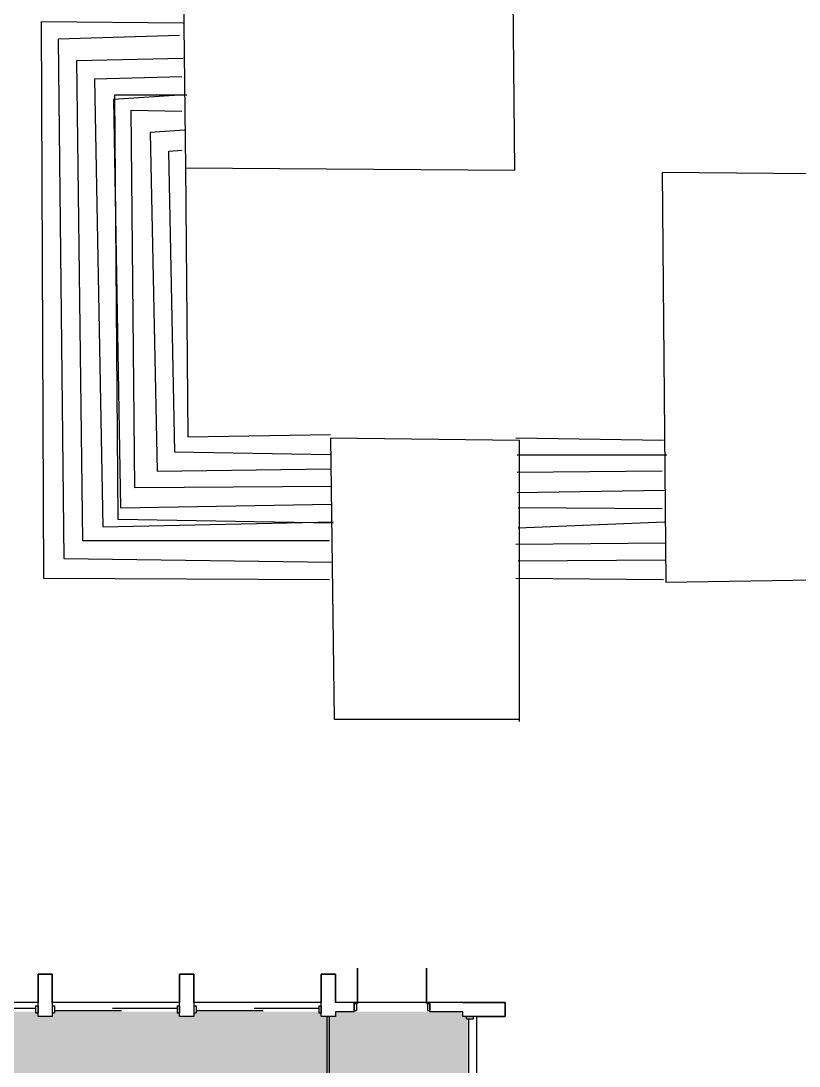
# Model space of a CAD drawing. Header units: inches. Extents: x -534 to 3268, y -1228 to 4808.
# Drawn here: x 819 to 1479, y 1872 to 2757 of the extents above; entities that cross this region are included whole.
import ezdxf

# ---------------------------------------------------------------- set-up
doc = ezdxf.new("R2010")
doc.units = ezdxf.units.IN
doc.header["$LTSCALE"] = 10
doc.header["$MEASUREMENT"] = 0
for name, color, linetype in [('A-DOOR', 2, 'CONTINUOUS'), ('A-FLOR', 3, 'CONTINUOUS'), ('A-FP', 16, 'CONTINUOUS'), ('A-GLAZ', 1, 'CONTINUOUS'), ('A-SITE', 3, 'CONTINUOUS'), ('A-WALL', 5, 'CONTINUOUS'), ('Rooms-Category-Color', 7, 'CONTINUOUS'), ('Rooms-College-Color', 7, 'CONTINUOUS'), ('Rooms-Department-Color', 7, 'CONTINUOUS'), ('Rooms-Division-Color', 7, 'CONTINUOUS')]:
    doc.layers.add(name, color=color, linetype=linetype)

# ---------------------------------------------------------------- blocks, each defined once
blk = doc.blocks.new('Buildings113')
at = {"layer": 'A-FP'}
blk.add_lwpolyline([(1206, 1806), (1206, 1914), (1230, 1914), (1230, 1926), (1086, 1926), (1086, 1950), (1074, 1950), (1074, 1926), (966, 1926), (966, 1950), (954, 1950), (954, 1926), (846, 1926), (846, 1950), (834, 1950), (834, 1926), (726, 1926)], dxfattribs=at)

msp = doc.modelspace()

# ---------------------------------------------------------------- hatches: boundary and pattern name
at = {"layer": 'Rooms-Category-Color', "true_color": 0x728ef3}
msp.add_hatch(color=171, dxfattribs=at).paths.add_polyline_path([(602, 1326), (606, 1326), (606, 1322), (714, 1322), (714, 1326), (726, 1326), (726, 1322), (834, 1322), (834, 1326), (846, 1326), (846, 1322), (1107, 1322), (1107, 1304), (1173, 1304), (1173, 1322), (1198, 1322), (1198, 1674), (1194, 1674), (1194, 1686), (1198, 1686), (1198, 1794), (1194, 1794), (1194, 1806), (1198, 1806), (1198, 1914), (1194, 1914), (1194, 1918), (1166, 1918), (1102, 1918), (1086, 1918), (1086, 1914), (1074, 1914), (1074, 1918), (966, 1918), (966, 1914), (954, 1914), (954, 1918), (846, 1918), (846, 1914), (834, 1914), (834, 1918), (726, 1918), (726, 1914), (714, 1914), (714, 1918), (606, 1918), (606, 1914), (606, 1844), (606, 1812), (606, 1794), (606, 1762), (606, 1698), (608, 1698), (608, 1674), (602, 1674), (602, 1326)])
at = {"layer": 'Rooms-College-Color', "true_color": 0xadadad}
msp.add_hatch(color=253, dxfattribs=at).paths.add_polyline_path([(602, 1326), (606, 1326), (606, 1322), (714, 1322), (714, 1326), (726, 1326), (726, 1322), (834, 1322), (834, 1326), (846, 1326), (846, 1322), (1107, 1322), (1107, 1304), (1173, 1304), (1173, 1322), (1198, 1322), (1198, 1674), (1194, 1674), (1194, 1686), (1198, 1686), (1198, 1794), (1194, 1794), (1194, 1806), (1198, 1806), (1198, 1914), (1194, 1914), (1194, 1918), (1166, 1918), (1102, 1918), (1086, 1918), (1086, 1914), (1074, 1914), (1074, 1918), (966, 1918), (966, 1914), (954, 1914), (954, 1918), (846, 1918), (846, 1914), (834, 1914), (834, 1918), (726, 1918), (726, 1914), (714, 1914), (714, 1918), (606, 1918), (606, 1914), (606, 1844), (606, 1812), (606, 1794), (606, 1762), (606, 1698), (608, 1698), (608, 1674), (602, 1674), (602, 1326)])
at = {"layer": 'Rooms-Department-Color', "true_color": 0x604aed}
msp.add_hatch(color=173, dxfattribs=at).paths.add_polyline_path([(602, 1326), (606, 1326), (606, 1322), (714, 1322), (714, 1326), (726, 1326), (726, 1322), (834, 1322), (834, 1326), (846, 1326), (846, 1322), (1107, 1322), (1107, 1304), (1173, 1304), (1173, 1322), (1198, 1322), (1198, 1674), (1194, 1674), (1194, 1686), (1198, 1686), (1198, 1794), (1194, 1794), (1194, 1806), (1198, 1806), (1198, 1914), (1194, 1914), (1194, 1918), (1166, 1918), (1102, 1918), (1086, 1918), (1086, 1914), (1074, 1914), (1074, 1918), (966, 1918), (966, 1914), (954, 1914), (954, 1918), (846, 1918), (846, 1914), (834, 1914), (834, 1918), (726, 1918), (726, 1914), (714, 1914), (714, 1918), (606, 1918), (606, 1914), (606, 1844), (606, 1812), (606, 1794), (606, 1762), (606, 1698), (608, 1698), (608, 1674), (602, 1674), (602, 1326)])
at = {"layer": 'Rooms-Division-Color', "true_color": 0x604aed}
msp.add_hatch(color=173, dxfattribs=at).paths.add_polyline_path([(602, 1326), (606, 1326), (606, 1322), (714, 1322), (714, 1326), (726, 1326), (726, 1322), (834, 1322), (834, 1326), (846, 1326), (846, 1322), (1107, 1322), (1107, 1304), (1173, 1304), (1173, 1322), (1198, 1322), (1198, 1674), (1194, 1674), (1194, 1686), (1198, 1686), (1198, 1794), (1194, 1794), (1194, 1806), (1198, 1806), (1198, 1914), (1194, 1914), (1194, 1918), (1166, 1918), (1102, 1918), (1086, 1918), (1086, 1914), (1074, 1914), (1074, 1918), (966, 1918), (966, 1914), (954, 1914), (954, 1918), (846, 1918), (846, 1914), (834, 1914), (834, 1918), (726, 1918), (726, 1914), (714, 1914), (714, 1918), (606, 1918), (606, 1914), (606, 1844), (606, 1812), (606, 1794), (606, 1762), (606, 1698), (608, 1698), (608, 1674), (602, 1674), (602, 1326)])

# ---------------------------------------------------------------- linework, layer by layer
at = {"layer": 'A-DOOR'}
for points in [[(1104.75, 1925, 1.5, 1.5, 0), (1104.75, 1955, 0, 0, 0), (1104, 1955, 0, 0, -0.414214), (1134, 1925, 0, 0, -0.414214)], [(1163.25, 1925, 1.5, 1.5, 0), (1163.25, 1955, 0, 0, 0), (1164, 1955, 0, 0, 0.414214), (1134, 1925, 0, 0, 0.414214)]]:
    msp.add_lwpolyline(points, format="xyseb", dxfattribs=at)
at = {"layer": 'A-FLOR'}
for p, q in [((1079, 1540), (1079, 1914)), ((1081, 1540), (1081, 1914))]:
    msp.add_line(p, q, dxfattribs=at)
at = {"layer": 'A-GLAZ', "const_width": 1}
for points in [[(832, 1921), (777, 1921)], [(848, 1919), (905, 1919)], [(952, 1921), (897, 1921)], [(968, 1919), (1025, 1919)], [(1072, 1921), (1017, 1921)], [(1199, 1912), (1199, 1857)]]:
    msp.add_lwpolyline(points, dxfattribs=at)
at = {"layer": 'A-SITE'}
for p, q in [((1238, 2631), (1229, 3596)), ((956, 2879), (959, 2633)), ((839, 2285), (837, 2757)), ((837, 2757), (957, 2756)), ((954, 2745), (851, 2742)), ((851, 2742), (856, 2302)), ((867, 2724), (957, 2726)), ((872, 2317), (867, 2724)), ((956, 2710), (882, 2708)), ((882, 2708), (889, 2329)), ((958, 2695), (898, 2691)), ((902, 2335), (899, 2695)), ((899, 2695), (960, 2695)), ((898, 2691), (904, 2345)), ((916, 2362), (913, 2682)), ((913, 2682), (956, 2681)), ((958, 2665), (929, 2663)), ((929, 2663), (935, 2376)), ((945, 2647), (956, 2648)), ((950, 2392), (945, 2647)), ((959, 2634), (961, 2405)), ((959, 2633), (1238, 2631)), ((1489, 2628), (1363, 2629)), ((1363, 2629), (1366, 2282)), ((961, 2405), (1082, 2407)), ((1242, 2402), (1082, 2404)), ((1082, 2404), (1085, 2166)), ((1364, 2402), (1239, 2404)), ((1242, 2164), (1242, 2402)), ((1082, 2390), (950, 2392)), ((1240, 2390), (1367, 2390)), ((935, 2376), (1082, 2378)), ((1363, 2376), (1240, 2375)), ((1083, 2363), (916, 2362)), ((1240, 2358), (1365, 2360)), ((904, 2345), (1083, 2348)), ((1363, 2344), (1241, 2345)), ((889, 2329), (1084, 2333)), ((1084, 2332), (902, 2335)), ((1241, 2328), (1365, 2333)), ((1081, 2317), (872, 2317)), ((1366, 2315), (1239, 2314)), ((856, 2302), (1083, 2299)), ((1241, 2300), (1366, 2301)), ((1081, 2284), (839, 2285)), ((1364, 2284), (1239, 2285)), ((1366, 2282), (1492, 2284)), ((1085, 2166), (1242, 2166))]:
    msp.add_line(p, q, dxfattribs=at)
at = {"layer": 'A-WALL'}
for p, q in [((834, 1914), (834, 1950)), ((834, 1950), (846, 1950)), ((846, 1950), (846, 1914)), ((954, 1914), (954, 1950)), ((954, 1950), (966, 1950)), ((966, 1950), (966, 1914)), ((1074, 1914), (1074, 1950)), ((1074, 1950), (1086, 1950)), ((1086, 1950), (1086, 1926)), ((832, 1923), (834, 1923)), ((832, 1923), (832, 1917)), ((834, 1923), (834, 1917)), ((846, 1923), (848, 1923)), ((846, 1923), (846, 1917)), ((848, 1923), (848, 1917)), ((952, 1923), (954, 1923)), ((952, 1923), (952, 1917)), ((954, 1923), (954, 1917)), ((966, 1923), (968, 1923)), ((966, 1923), (966, 1917)), ((968, 1923), (968, 1917)), ((1072, 1923), (1074, 1923)), ((1072, 1923), (1072, 1917)), ((1074, 1923), (1074, 1917)), ((1102, 1926), (1086, 1926)), ((1102, 1918), (1102, 1926)), ((1102, 1925), (1104, 1925)), ((1102, 1925), (1102, 1919)), ((1104, 1925), (1104, 1919)), ((1164, 1925), (1166, 1925)), ((1164, 1925), (1164, 1919)), ((1206, 1926), (1166, 1926)), ((1166, 1918), (1166, 1926)), ((1166, 1925), (1166, 1919)), ((1194, 1926), (1230, 1926)), ((1230, 1926), (1230, 1914)), ((832, 1917), (834, 1917)), ((846, 1914), (834, 1914)), ((846, 1917), (848, 1917)), ((952, 1917), (954, 1917)), ((966, 1914), (954, 1914)), ((966, 1917), (968, 1917)), ((1072, 1917), (1074, 1917)), ((1086, 1914), (1074, 1914)), ((1102, 1918), (1086, 1918)), ((1086, 1918), (1086, 1914)), ((1102, 1919), (1104, 1919)), ((1164, 1919), (1166, 1919)), ((1194, 1918), (1166, 1918)), ((1194, 1914), (1194, 1918)), ((1230, 1914), (1194, 1914)), ((1197, 1912), (1197, 1914)), ((1197, 1914), (1203, 1914)), ((1203, 1912), (1203, 1914)), ((1197, 1912), (1203, 1912))]:
    msp.add_line(p, q, dxfattribs=at)

# ---------------------------------------------------------------- block references
at = {"layer": 'A-FP'}
msp.add_blockref('Buildings113', (0, 0), dxfattribs=at)

doc.saveas('drawing.dxf')
